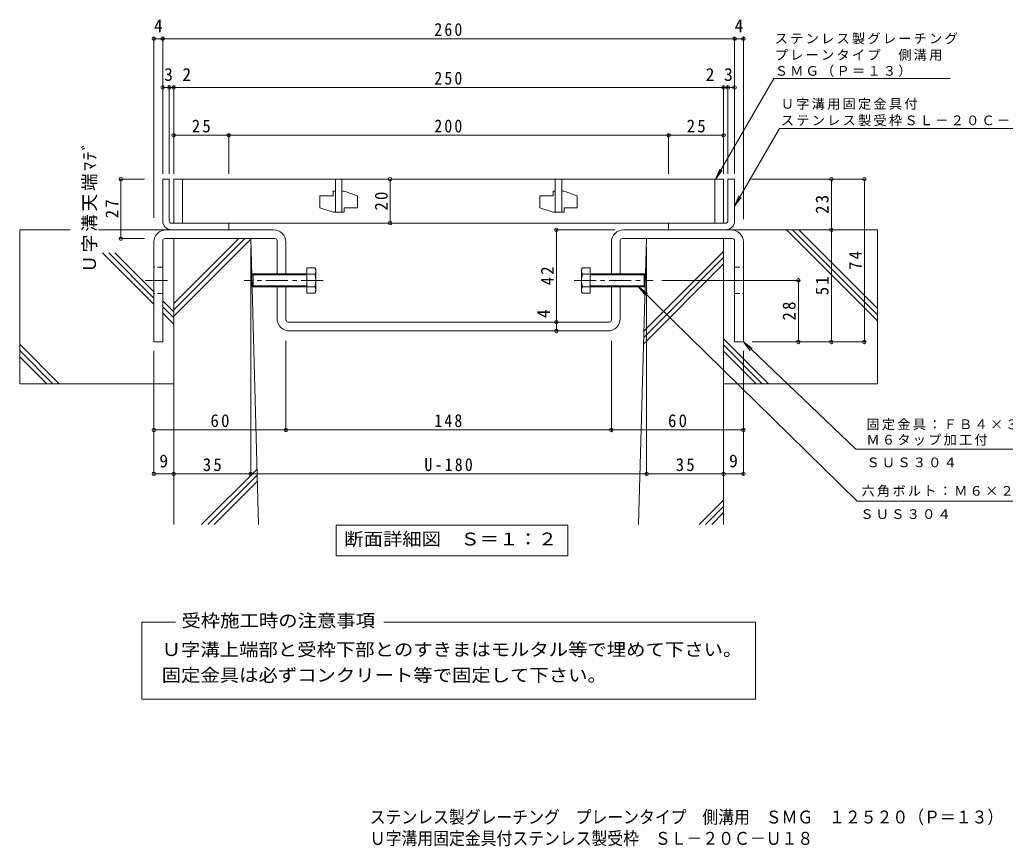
# Model space of a CAD drawing. Units: millimetres, scale not verified. Extents: x -252 to 432, y -388 to 272.
# Drawn here: x -251.5 to 196.6, y -387.7 to -11.8 of the extents above; entities that cross this region are included whole.
import ezdxf
from ezdxf.enums import TextEntityAlignment as Align

# ---------------------------------------------------------------- set-up
doc = ezdxf.new("R2010")
doc.units = ezdxf.units.MM
doc.header["$LTSCALE"] = 2
doc.header["$PDMODE"] = 32
doc.header["$PDSIZE"] = 1.6
doc.linetypes.add('CHAIN1', pattern=[8, 5, -1, 1, -1])
doc.linetypes.add('DASHED1', pattern=[1.8, 1.2, -0.6])
doc.layers.add('D-0', color=2, linetype='Continuous')
for name, color, linetype, lineweight in [('D-1', 2, 'Continuous', 9), ('D-2', 3, 'Continuous', 9), ('D-4', 7, 'Continuous', 9), ('D-5', 7, 'Continuous', 9), ('D-6', 6, 'Continuous', 9), ('D-8', 3, 'Continuous', 9), ('D-B', 2, 'Continuous', 9)]:
    doc.layers.add(name, color=color, linetype=linetype, lineweight=lineweight)
doc.styles.add('ＭＳ ゴシック', font='')
doc.styles.get('ＭＳ ゴシック').set_extended_font_data('MS Gothic')

msp = doc.modelspace()

# ---------------------------------------------------------------- linework, layer by layer
at = {"layer": 'D-1'}
for p, q in [((-186.518, -103.392), (-186.518, -84.392)), ((-183.518, -84.392), (-186.518, -84.392)), ((-183.518, -103.392), (-183.518, -84.392)), ((70.482, -103.392), (70.482, -84.392)), ((70.482, -84.392), (73.482, -84.392)), ((73.482, -103.392), (73.482, -84.392)), ((-182.518, -107.392), (-183.518, -107.392)), ((-182.518, -104.392), (-156.518, -104.392)), ((-156.518, -107.392), (-182.518, -107.392)), ((-156.518, -107.392), (-156.518, -104.392)), ((69.482, -104.392), (43.482, -104.392)), ((43.482, -107.392), (43.482, -104.392)), ((43.482, -107.392), (69.482, -107.392)), ((69.482, -107.392), (70.482, -107.392))]:
    msp.add_line(p, q, dxfattribs=at)
for centre, radius, start, end in [((-182.518, -103.392), 4, 180, 270), ((-182.518, -103.392), 1, 180, 270), ((69.482, -103.392), 1, 270, 0), ((69.482, -103.392), 4, 270, 0)]:
    msp.add_arc(centre, radius, start, end, dxfattribs=at)
at = {"layer": 'D-2'}
for p, q in [((68.482, -84.392), (-181.518, -84.392)), ((-177.518, -104.392), (-177.518, -84.392)), ((-108.018, -84.392), (-108.018, -99.392)), ((-105.018, -84.392), (-105.018, -99.392)), ((-8.018, -84.392), (-8.018, -99.392)), ((-5.018, -84.392), (-5.018, -99.392)), ((64.482, -104.392), (64.482, -84.392)), ((68.482, -84.392), (68.482, -104.392)), ((-115.018, -91.892), (-115.018, -97.392)), ((-115.018, -91.892), (-109.018, -91.892)), ((-109.018, -89.892), (-109.018, -91.892)), ((-108.018, -89.892), (-109.018, -89.892)), ((-104.018, -89.892), (-105.018, -89.892)), ((-15.018, -91.892), (-15.018, -97.392)), ((-15.018, -91.892), (-9.018, -91.892)), ((-9.018, -89.892), (-9.018, -91.892)), ((-8.018, -89.892), (-9.018, -89.892)), ((-4.018, -89.892), (-5.018, -89.892)), ((-104.018, -97.392), (-98.018, -97.392)), ((-4.018, -97.392), (1.982, -97.392))]:
    msp.add_line(p, q, dxfattribs=at)
for points in [[(-181.518, -84.392), (-181.518, -104.392), (68.482, -104.392)], [(-104.018, -89.892), (-98.018, -91.892), (-98.018, -97.392)], [(-4.018, -89.892), (1.982, -91.892), (1.982, -97.392)], [(-104.018, -97.392), (-104.018, -99.392), (-109.018, -99.392), (-115.018, -97.392)], [(-4.018, -97.392), (-4.018, -99.392), (-9.018, -99.392), (-15.018, -97.392)]]:
    msp.add_lwpolyline(points, dxfattribs=at)
at = {"layer": 'D-4'}
for p, q in [((-190.518, -19.902), (-190.518, -101.975)), ((-186.518, -20.502), (-190.518, -20.502)), ((-186.518, -19.902), (-186.518, -81.892)), ((-186.518, -20.502), (73.482, -20.502)), ((73.482, -19.902), (73.482, -81.892)), ((73.482, -20.502), (77.482, -20.502)), ((77.482, -19.902), (77.482, -102.49)), ((-183.518, -42.041), (-183.518, -81.892)), ((-181.518, -42.041), (-181.518, -81.892)), ((68.482, -42.041), (68.482, -81.892)), ((70.482, -42.041), (70.482, -81.892)), ((-156.518, -63.792), (-156.518, -81.892)), ((43.482, -63.792), (43.482, -81.892)), ((-206.118, -84.392), (-194.738, -84.392)), ((-205.518, -111.392), (-205.518, -84.392)), ((-83.132, -104.392), (-83.132, -84.392)), ((133.082, -84.392), (81.19, -84.392)), ((117.482, -84.392), (117.482, -107.392)), ((132.482, -84.392), (132.482, -158.392)), ((-8.118, -107.392), (19.082, -107.392)), ((117.482, -107.392), (117.482, -158.392)), ((-206.118, -111.392), (-194.738, -111.392)), ((-146.518, -218.992), (-146.518, -115.392)), ((33.482, -218.992), (33.482, -115.392)), ((103.082, -130.393), (40.419, -130.393)), ((102.482, -158.392), (102.482, -130.393)), ((-130.518, -198.993), (-130.518, -157.911)), ((17.482, -198.993), (17.482, -157.911)), ((133.082, -158.392), (81.482, -158.392)), ((-190.518, -218.992), (-190.518, -162.392)), ((77.482, -218.992), (77.482, -162.392)), ((-146.518, -218.392), (33.482, -218.392))]:
    msp.add_line(p, q, dxfattribs=at)
for points in [[(-186.518, -42.641), (-183.518, -42.641), (-181.518, -42.641), (68.482, -42.641), (70.482, -42.641), (73.482, -42.641)], [(-181.518, -64.392), (-156.518, -64.392), (43.482, -64.392), (68.482, -64.392)], [(-7.518, -153.392), (-7.518, -149.392), (-7.518, -107.392)], [(-190.518, -198.393), (-130.518, -198.393), (17.482, -198.393), (77.482, -198.393)], [(-190.518, -218.392), (-181.518, -218.392), (-146.518, -218.392)], [(33.482, -218.392), (68.482, -218.392), (77.482, -218.392)]]:
    msp.add_lwpolyline(points, dxfattribs=at)
for p in [(-190.518, -20.502), (-186.518, -20.502), (73.482, -20.502), (77.482, -20.502), (-186.518, -42.641), (-183.518, -42.641), (-181.518, -42.641), (68.482, -42.641), (70.482, -42.641), (73.482, -42.641), (-181.518, -64.392), (-156.518, -64.392), (43.482, -64.392), (68.482, -64.392), (-205.518, -84.392), (-83.132, -84.392), (117.482, -84.392), (132.482, -84.392), (-83.132, -104.392), (-7.518, -107.392), (117.482, -107.392), (-205.518, -111.392), (102.482, -130.393), (-7.518, -149.392), (-7.518, -153.392), (102.482, -158.392), (117.482, -158.392), (132.482, -158.392), (-190.518, -198.393), (-130.518, -198.393), (17.482, -198.393), (77.482, -198.393), (-190.518, -218.392), (-181.518, -218.392), (-146.518, -218.392), (33.482, -218.392), (68.482, -218.392), (77.482, -218.392)]:
    msp.add_point(p, dxfattribs=at)
at = {"layer": 'D-5'}
for p, q in [((64.822, -84.392), (91.258, -38.602)), ((91.258, -38.602), (171.518, -38.602)), ((73.482, -96.613), (93.892, -61.262)), ((221.854, -61.262), (93.892, -61.262)), ((64.822, -84.392), (66.735, -79.772)), ((64.822, -84.392), (67.866, -80.425)), ((73.482, -96.613), (75.396, -91.994)), ((73.482, -96.613), (76.526, -92.646)), ((29.849, -133.393), (32.932, -137.33)), ((77.482, -158.392), (81.449, -161.435)), ((77.482, -158.392), (80.526, -162.358)), ((77.482, -158.392), (128.649, -207.213)), ((209.422, -207.213), (128.649, -207.213)), ((129.236, -230.825), (209.006, -230.825)), ((-107.588, -241.701), (-2.388, -241.701)), ((-107.588, -241.701), (-107.588, -255.701)), ((-2.388, -241.701), (-2.388, -255.701)), ((-107.588, -255.701), (-2.388, -255.701)), ((-195.976, -285.843), (-180.759, -285.843)), ((-195.976, -320.766), (-195.976, -285.843)), ((-86.046, -285.843), (82.94, -285.843)), ((82.94, -285.843), (82.94, -320.766)), ((82.94, -320.766), (-195.976, -320.766))]:
    msp.add_line(p, q, dxfattribs=at)
msp.add_lwpolyline([(129.236, -230.825), (29.849, -133.393), (33.846, -136.397)], dxfattribs=at)
at = {"layer": 'D-6'}
for p, q in [((-251.518, -107.392), (-251.518, -177.392)), ((-251.518, -107.392), (-228.542, -107.392)), ((-215.641, -107.392), (-183.518, -107.392)), ((138.482, -107.392), (70.482, -107.392)), ((97.054, -107.392), (138.482, -148.82)), ((99.882, -107.392), (138.482, -145.992)), ((102.711, -107.392), (138.482, -143.163)), ((138.482, -107.392), (138.482, -177.392)), ((-181.518, -111.392), (-146.518, -111.392)), ((-181.518, -111.392), (-181.518, -241.392)), ((-181.518, -143.779), (-149.13, -111.392)), ((-181.518, -140.951), (-151.959, -111.392)), ((-181.518, -146.608), (-146.512, -111.602)), ((-142.907, -241.392), (-146.518, -111.392)), ((29.871, -241.392), (33.482, -111.392)), ((33.482, -111.392), (68.482, -111.392)), ((68.482, -111.392), (68.482, -241.392)), ((-213.872, -117.922), (-190.518, -141.277)), ((-211.044, -117.922), (-190.518, -138.448)), ((-208.215, -117.922), (-190.518, -135.62)), ((32.235, -156.301), (68.482, -120.053)), ((32.316, -153.392), (68.482, -117.225)), ((32.154, -159.21), (68.482, -122.882)), ((-186.518, -139.62), (-181.518, -144.62)), ((-186.518, -142.448), (-181.518, -147.448)), ((-186.518, -145.277), (-181.518, -150.277)), ((-251.518, -159.473), (-233.599, -177.392)), ((68.482, -156.948), (88.926, -177.392)), ((68.482, -159.777), (86.097, -177.392)), ((-251.518, -162.301), (-236.427, -177.392)), ((-251.518, -165.129), (-239.256, -177.392)), ((68.482, -162.605), (83.269, -177.392)), ((-251.518, -177.392), (-181.518, -177.392)), ((138.482, -177.392), (68.482, -177.392)), ((-168.822, -241.392), (-143.607, -216.177)), ((-165.993, -241.392), (-143.531, -218.929)), ((-163.165, -241.392), (-143.454, -221.681)), ((57.453, -241.392), (68.482, -230.362)), ((60.281, -241.392), (68.482, -233.19)), ((63.109, -241.392), (68.482, -236.019))]:
    msp.add_line(p, q, dxfattribs=at)
at = {"layer": 'D-8'}
for p, q in [((-136.118, -107.392), (-184.918, -107.392)), ((23.082, -107.392), (71.882, -107.392)), ((-135.518, -111.392), (-185.518, -111.392)), ((22.482, -111.392), (72.482, -111.392)), ((-190.518, -112.992), (-190.518, -158.392)), ((-186.518, -112.392), (-186.518, -158.392)), ((-134.518, -127.392), (-134.518, -112.392)), ((-130.518, -127.392), (-130.518, -112.992)), ((17.482, -127.392), (17.482, -112.992)), ((21.482, -127.392), (21.482, -112.392)), ((73.482, -112.392), (73.482, -158.392)), ((77.482, -112.992), (77.482, -158.392)), ((-134.518, -147.792), (-134.518, -133.393)), ((-130.518, -148.392), (-130.518, -133.393)), ((17.482, -148.392), (17.482, -133.392)), ((21.482, -147.792), (21.482, -133.392)), ((16.482, -149.392), (-129.518, -149.392)), ((15.882, -153.392), (-128.918, -153.392)), ((-190.518, -158.392), (-186.518, -158.392)), ((77.482, -158.392), (73.482, -158.392))]:
    msp.add_line(p, q, dxfattribs=at)
at = {"layer": 'D-8', "linetype": 'DASHED1'}
for p, q in [((-186.518, -124.392), (-190.518, -124.392)), ((73.482, -124.392), (77.482, -124.392)), ((-130.518, -127.392), (-134.518, -127.392)), ((17.482, -127.392), (21.482, -127.392)), ((-130.518, -133.392), (-134.518, -133.392)), ((17.482, -133.392), (21.482, -133.392)), ((-186.518, -136.392), (-190.518, -136.392)), ((73.482, -136.392), (77.482, -136.392))]:
    msp.add_line(p, q, dxfattribs=at)
at = {"layer": 'D-8', "linetype": 'CHAIN1'}
msp.add_line((-194.336, -130.392), (-183.834, -130.392), dxfattribs=at)
at = {"layer": 'D-8'}
for centre, radius, start, end in [((-184.918, -112.992), 5.6, 90, 180), ((-136.118, -112.992), 5.6, 0, 90), ((23.082, -112.992), 5.6, 90, 180), ((71.882, -112.992), 5.6, 0, 90), ((-185.518, -112.392), 1, 90, 180), ((-135.518, -112.392), 1, 0, 90), ((22.482, -112.392), 1, 90, 180), ((72.482, -112.392), 1, 0, 90), ((-128.918, -147.792), 5.6, 180, 270), ((15.882, -147.792), 5.6, 270, 0), ((-129.518, -148.392), 1, 180, 270), ((16.482, -148.392), 1, 270, 0)]:
    msp.add_arc(centre, radius, start, end, dxfattribs=at)
at = {"layer": 'D-B'}
for p, q in [((-120.922, -124.62), (-120.922, -136.167)), ((-117.369, -124.62), (-120.922, -124.62)), ((-117.369, -124.62), (-116.922, -125.393)), ((-116.922, -135.393), (-116.922, -125.393)), ((4.333, -124.62), (3.886, -125.393)), ((3.886, -135.393), (3.886, -125.393)), ((4.333, -124.62), (7.886, -124.62)), ((7.886, -124.62), (7.886, -136.167)), ((-145.922, -127.935), (-145.381, -127.393)), ((-145.922, -132.852), (-145.922, -127.935)), ((-120.922, -127.935), (-145.922, -127.935)), ((-145.381, -127.393), (-145.381, -133.393)), ((-120.922, -127.393), (-145.381, -127.393)), ((-117.369, -127.506), (-120.922, -127.506)), ((4.333, -127.506), (7.886, -127.506)), ((7.886, -127.393), (32.345, -127.393)), ((7.886, -127.935), (32.886, -127.935)), ((32.345, -127.393), (32.345, -133.393)), ((32.886, -127.935), (32.345, -127.393)), ((32.886, -132.852), (32.886, -127.935)), ((-145.922, -132.852), (-145.381, -133.393)), ((-120.922, -132.852), (-145.922, -132.852)), ((-120.922, -133.393), (-145.381, -133.393)), ((-117.369, -133.28), (-120.922, -133.28)), ((4.333, -133.28), (7.886, -133.28)), ((7.886, -132.852), (32.886, -132.852)), ((7.886, -133.393), (32.345, -133.393)), ((32.886, -132.852), (32.345, -133.393)), ((-117.369, -136.167), (-120.922, -136.167)), ((-116.922, -135.393), (-117.369, -136.167)), ((3.886, -135.393), (4.333, -136.167)), ((4.333, -136.167), (7.886, -136.167))]:
    msp.add_line(p, q, dxfattribs=at)
at = {"layer": 'D-B', "linetype": 'CHAIN1'}
for p, q in [((-113.561, -130.393), (-149.455, -130.393)), ((0.526, -130.393), (36.419, -130.393))]:
    msp.add_line(p, q, dxfattribs=at)
at = {"layer": 'D-B'}
for centre, radius, start, end in [((-120.32, -126.324), 3.408, 4.38425, 29.99998), ((7.284, -126.324), 3.408, 150, 175.61575), ((-126.476, -130.393), 9.553, 342.41203, 17.58795), ((-119.768, -125.973), 2.848, 327.42444, 358.1913), ((6.733, -125.973), 2.848, 181.80869, 212.57555), ((13.44, -130.393), 9.553, 162.41203, 197.58795), ((-119.768, -134.813), 2.848, 1.80869, 32.57555), ((6.733, -134.813), 2.848, 147.42445, 178.19131), ((-120.32, -134.463), 3.408, 329.99998, 355.61574), ((7.284, -134.463), 3.408, 184.38426, 210)]:
    msp.add_arc(centre, radius, start, end, dxfattribs=at)

# ---------------------------------------------------------------- texts
at = {"layer": 'D-0', "style": 'ＭＳ ゴシック', "width": 0.9}
msp.add_text('Ｕ字溝用固定金具付ステンレス製受枠\u3000ＳＬ－２０Ｃ－Ｕ１８', height=5.865, dxfattribs=at).set_placement((-92.359, -388.829), align=Align.BOTTOM_LEFT)
at = {"layer": 'D-4', "color": 2, "style": 'ＭＳ ゴシック'}
for s, p in [('4', (-190.518, -19.302)), ('4', (73.482, -19.302)), ('3', (-185.849, -41.441)), ('2', (-177.582, -41.441)), ('2', (60.317, -41.441)), ('3', (68.721, -41.441)), ('9', (-188.018, -217.192)), ('9', (70.982, -217.192))]:
    msp.add_text(s, height=5.865, dxfattribs=at).set_placement(p, align=Align.BOTTOM_LEFT)
msp.add_text('4', height=5.865, rotation=90, dxfattribs=at).set_placement((-8.718, -147.564), align=Align.BOTTOM_LEFT)
at = {"layer": 'D-4', "color": 2, "char_height": 5.865, "attachment_point": 7, "style": 'ＭＳ ゴシック'}
for s, insert in [('\\T1.27;\\W0.9;260', (-63.018, -19.302)), ('\\T1.27;\\W0.9;250', (-63.018, -41.441)), ('\\T1.27;\\W0.95;25', (-173.268, -63.192)), ('\\T1.27;\\W0.9;200', (-63.018, -63.192)), ('\\T1.27;\\W0.95;25', (51.732, -63.192)), ('\\T1.27;\\W0.95;60', (-164.768, -197.193)), ('\\T1.27;\\W0.9;148', (-63.018, -197.193)), ('\\T1.27;\\W0.95;60', (43.232, -197.193)), ('\\T1.27;\\W0.95;35', (-168.268, -217.192)), ('\\T1.28;\\W0.9;U-180', (-67.518, -217.192)), ('\\T1.27;\\W0.95;35', (46.732, -217.192))]:
    msp.add_mtext(s, dxfattribs=dict(at, insert=insert))
at = {"layer": 'D-4', "color": 2, "char_height": 5.865, "attachment_point": 7, "rotation": 90, "style": 'ＭＳ ゴシック'}
for s, insert in [('\\T1.16;Ｕ字溝天端ﾏﾃﾞ', (-216.221, -126.892)), ('\\T1.27;\\W0.95;27', (-206.718, -102.142)), ('\\T1.27;\\W0.95;20', (-84.132, -98.642)), ('\\T1.27;\\W0.95;23', (116.282, -100.142)), ('\\T1.27;\\W0.95;74', (131.282, -125.642)), ('\\T1.27;\\W0.95;42', (-8.718, -132.642)), ('\\T1.27;\\W0.95;51', (116.282, -137.142)), ('\\T1.27;\\W0.95;28', (101.282, -148.642))]:
    msp.add_mtext(s, dxfattribs=dict(at, insert=insert))
at = {"layer": 'D-5', "color": 2, "style": 'ＭＳ ゴシック'}
for s, width, p in [('断面詳細図\u3000Ｓ＝１：２', 1.1, (-103.988, -252.701)), ('受枠施工時の注意事項', 1.1, (-177.982, -289.813)), ('Ｕ字溝上端部と受枠下部とのすきまはモルタル等で埋めて下さい。', 1.1, (-186.982, -302.953)), ('固定金具は必ずコンクリート等で固定して下さい。', 1.1, (-186.982, -314.613)), ('ステンレス製グレーチング\u3000プレーンタイプ\u3000側溝用\u3000ＳＭＧ\u3000１２５２０（Ｐ＝１３）', 0.9, (-92.359, -379.137))]:
    msp.add_text(s, height=5.865, dxfattribs=dict(at, width=width)).set_placement(p, align=Align.BOTTOM_LEFT)
at = {"layer": 'D-5', "char_height": 4.399, "attachment_point": 7, "style": 'ＭＳ ゴシック'}
for s, insert in [('\\T1.17;ステンレス製グレーチング', (91.74, -23.077)), ('\\T1.17;プレーンタイプ\u3000側溝用', (91.74, -30.571)), ('\\T1.17;ＳＭＧ（Ｐ＝１３）', (91.74, -37.898)), ('\\T1.17;Ｕ字溝用固定金具付', (94.516, -52.819)), ('\\T1.17;ステンレス製受枠ＳＬ－２０Ｃ－Ｕ１８', (94.516, -60.31)), ('\\T1.17;固定金具：ＦＢ４×３２', (133.422, -198.547)), ('\\T1.17;Ｍ６タップ加工付', (133.422, -205.547)), ('\\T1.17;ＳＵＳ３０４', (133.422, -215.434)), ('\\T1.17;六角ボルト：Ｍ６×２５', (131.184, -228.825)), ('\\T1.17;ＳＵＳ３０４', (130.663, -238.958))]:
    msp.add_mtext(s, dxfattribs=dict(at, insert=insert))

doc.saveas('drawing.dxf')
